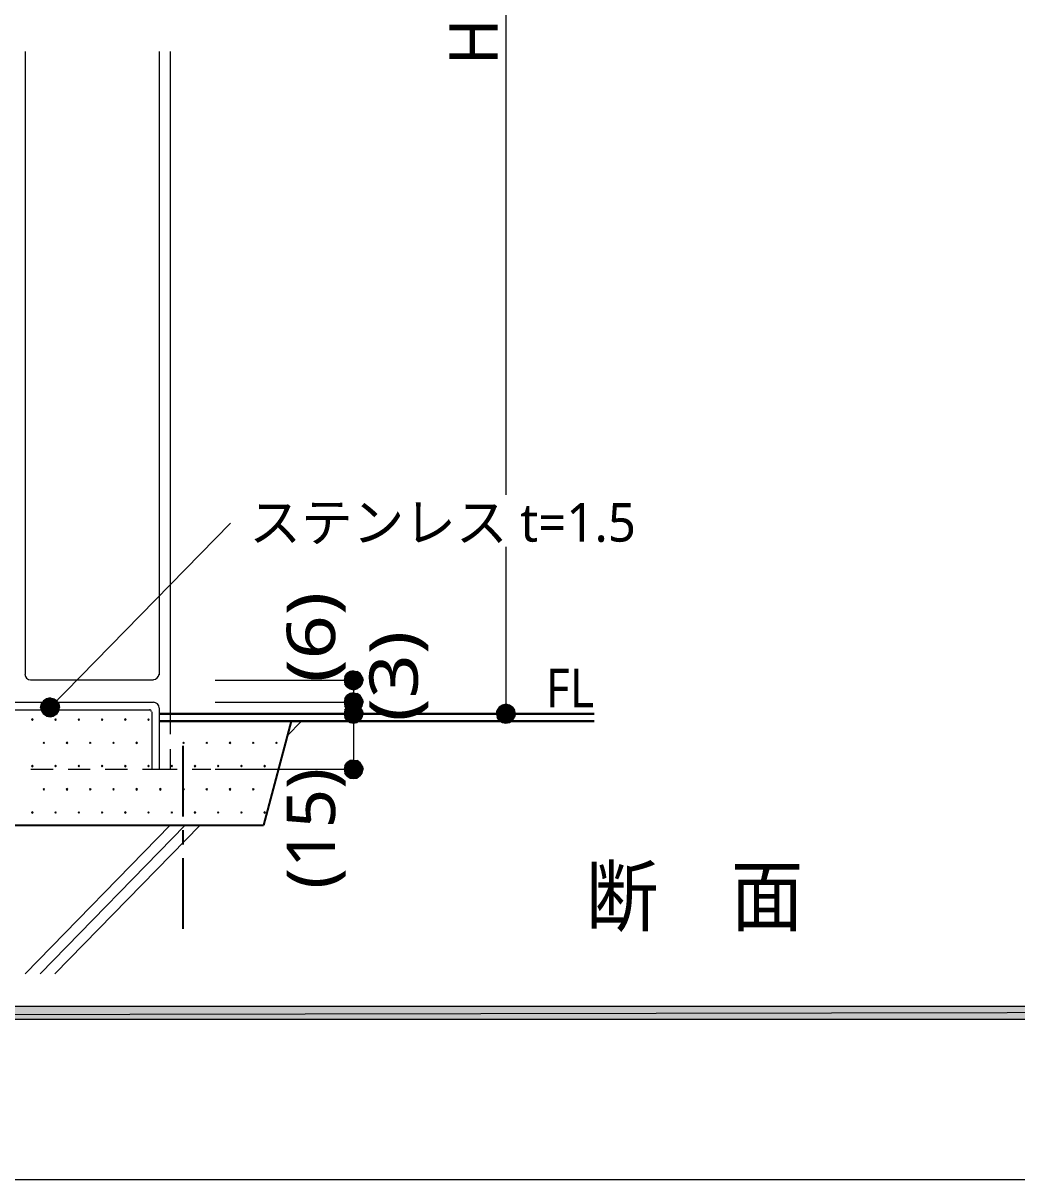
# Model space of a CAD drawing. Header units: millimetres. Extents: x 0 to 420, y 0 to 297.
# Drawn here: x 152.6 to 206, y 157 to 219.2 of the extents above; entities that cross this region are included whole.
import ezdxf
from ezdxf.enums import TextEntityAlignment as Align

# ---------------------------------------------------------------- set-up
doc = ezdxf.new("R2010")
doc.units = ezdxf.units.MM
doc.styles.add('kst32b', font='NotoSansJP-Variable.ttf')

msp = doc.modelspace()

# ---------------------------------------------------------------- hatches: boundary and pattern name
h = msp.add_hatch(color=7)
h.paths.add_polyline_path([(170.138, 184.319), (169.968, 184.213), (170.328, 183.854), (170.138, 184.319)])
h.paths.add_polyline_path([(169.968, 184.213), (170.328, 183.854), (169.862, 184.044), (169.968, 184.213)])
h.paths.add_polyline_path([(170.328, 183.854), (169.862, 184.044), (169.82, 183.854), (170.328, 183.854)])
h = msp.add_hatch(color=7)
h.paths.add_polyline_path([(170.688, 184.213), (170.519, 184.319), (170.328, 183.854), (170.688, 184.213)])
h.paths.add_polyline_path([(170.519, 184.319), (170.328, 183.854), (170.328, 184.362), (170.519, 184.319)])
h.paths.add_polyline_path([(170.328, 183.854), (170.328, 184.362), (170.138, 184.319), (170.328, 183.854)])
h = msp.add_hatch(color=7)
h.paths.add_polyline_path([(170.794, 183.663), (170.836, 183.854), (170.328, 183.854), (170.794, 183.663)])
h.paths.add_polyline_path([(170.836, 183.854), (170.328, 183.854), (170.794, 184.044), (170.836, 183.854)])
h.paths.add_polyline_path([(170.328, 183.854), (170.794, 184.044), (170.688, 184.213), (170.328, 183.854)])
h = msp.add_hatch(color=7)
h.paths.add_polyline_path([(169.82, 183.854), (169.862, 183.663), (170.328, 183.854), (169.82, 183.854)])
h.paths.add_polyline_path([(169.862, 183.663), (170.328, 183.854), (169.968, 183.494), (169.862, 183.663)])
h.paths.add_polyline_path([(170.328, 183.854), (169.968, 183.494), (170.138, 183.388), (170.328, 183.854)])
for points in [[(170.138, 183.388), (170.328, 183.346), (170.328, 183.854), (170.138, 183.388)], [(153.818, 182.859), (153.649, 182.753), (154.009, 182.393), (153.818, 182.859)], [(170.138, 182.181), (170.328, 182.16), (170.328, 182.668), (170.138, 182.181)], [(178.054, 182.245), (178.012, 182.054), (178.52, 182.054), (178.054, 182.245)], [(153.056, 181.779), (153.035, 181.758), (153.014, 181.737), (153.035, 181.716), (153.056, 181.695), (153.077, 181.716), (153.099, 181.737), (153.077, 181.758), (153.056, 181.779)], [(154.305, 181.779), (154.284, 181.758), (154.263, 181.737), (154.284, 181.716), (154.305, 181.695), (154.326, 181.716), (154.347, 181.737), (154.326, 181.758), (154.305, 181.779)], [(155.554, 181.779), (155.533, 181.758), (155.512, 181.737), (155.533, 181.716), (155.554, 181.695), (155.575, 181.716), (155.596, 181.737), (155.575, 181.758), (155.554, 181.779)], [(156.803, 181.779), (156.782, 181.758), (156.76, 181.737), (156.782, 181.716), (156.803, 181.695), (156.824, 181.716), (156.845, 181.737), (156.824, 181.758), (156.803, 181.779)], [(158.052, 181.779), (158.03, 181.758), (158.009, 181.737), (158.03, 181.716), (158.052, 181.695), (158.073, 181.716), (158.094, 181.737), (158.073, 181.758), (158.052, 181.779)], [(159.3, 181.779), (159.279, 181.758), (159.258, 181.737), (159.279, 181.716), (159.3, 181.695), (159.321, 181.716), (159.343, 181.737), (159.321, 181.758), (159.3, 181.779)], [(170.138, 181.589), (170.328, 181.546), (170.328, 182.054), (170.138, 181.589)], [(178.985, 181.864), (179.028, 182.054), (178.52, 182.054), (178.985, 181.864)], [(153.67, 180.53), (153.649, 180.509), (153.628, 180.488), (153.649, 180.467), (153.67, 180.446), (153.691, 180.467), (153.712, 180.488), (153.691, 180.509), (153.67, 180.53)], [(154.919, 180.53), (154.898, 180.509), (154.877, 180.488), (154.898, 180.467), (154.919, 180.446), (154.94, 180.467), (154.961, 180.488), (154.94, 180.509), (154.919, 180.53)], [(156.168, 180.53), (156.146, 180.509), (156.125, 180.488), (156.146, 180.467), (156.168, 180.446), (156.189, 180.467), (156.21, 180.488), (156.189, 180.509), (156.168, 180.53)], [(157.417, 180.53), (157.395, 180.509), (157.374, 180.488), (157.395, 180.467), (157.417, 180.446), (157.438, 180.467), (157.459, 180.488), (157.438, 180.509), (157.417, 180.53)], [(158.665, 180.53), (158.644, 180.509), (158.623, 180.488), (158.644, 180.467), (158.665, 180.446), (158.687, 180.467), (158.708, 180.488), (158.687, 180.509), (158.665, 180.53)], [(161.184, 180.53), (161.163, 180.509), (161.142, 180.488), (161.163, 180.467), (161.184, 180.446), (161.205, 180.467), (161.227, 180.488), (161.205, 180.509), (161.184, 180.53)], [(162.433, 180.53), (162.412, 180.509), (162.391, 180.488), (162.412, 180.467), (162.433, 180.446), (162.454, 180.467), (162.475, 180.488), (162.454, 180.509), (162.433, 180.53)], [(163.682, 180.53), (163.661, 180.509), (163.64, 180.488), (163.661, 180.467), (163.682, 180.446), (163.703, 180.467), (163.724, 180.488), (163.703, 180.509), (163.682, 180.53)], [(164.931, 180.53), (164.91, 180.509), (164.888, 180.488), (164.91, 180.467), (164.931, 180.446), (164.952, 180.467), (164.973, 180.488), (164.952, 180.509), (164.931, 180.53)], [(166.179, 180.53), (166.158, 180.509), (166.137, 180.488), (166.158, 180.467), (166.179, 180.446), (166.201, 180.467), (166.222, 180.488), (166.201, 180.509), (166.179, 180.53)], [(153.056, 179.282), (153.035, 179.26), (153.014, 179.239), (153.035, 179.218), (153.056, 179.197), (153.077, 179.218), (153.099, 179.239), (153.077, 179.26), (153.056, 179.282)], [(154.305, 179.282), (154.284, 179.26), (154.263, 179.239), (154.284, 179.218), (154.305, 179.197), (154.326, 179.218), (154.347, 179.239), (154.326, 179.26), (154.305, 179.282)], [(155.554, 179.282), (155.533, 179.26), (155.512, 179.239), (155.533, 179.218), (155.554, 179.197), (155.575, 179.218), (155.596, 179.239), (155.575, 179.26), (155.554, 179.282)], [(156.803, 179.282), (156.782, 179.26), (156.76, 179.239), (156.782, 179.218), (156.803, 179.197), (156.824, 179.218), (156.845, 179.239), (156.824, 179.26), (156.803, 179.282)], [(158.052, 179.282), (158.03, 179.26), (158.009, 179.239), (158.03, 179.218), (158.052, 179.197), (158.073, 179.218), (158.094, 179.239), (158.073, 179.26), (158.052, 179.282)], [(159.3, 179.282), (159.279, 179.26), (159.258, 179.239), (159.279, 179.218), (159.3, 179.197), (159.321, 179.218), (159.343, 179.239), (159.321, 179.26), (159.3, 179.282)], [(160.549, 179.282), (160.528, 179.26), (160.507, 179.239), (160.528, 179.218), (160.549, 179.197), (160.57, 179.218), (160.592, 179.239), (160.57, 179.26), (160.549, 179.282)], [(161.798, 179.282), (161.777, 179.26), (161.756, 179.239), (161.777, 179.218), (161.798, 179.197), (161.819, 179.218), (161.84, 179.239), (161.819, 179.26), (161.798, 179.282)], [(163.047, 179.282), (163.026, 179.26), (163.004, 179.239), (163.026, 179.218), (163.047, 179.197), (163.068, 179.218), (163.089, 179.239), (163.068, 179.26), (163.047, 179.282)], [(164.296, 179.282), (164.275, 179.26), (164.253, 179.239), (164.275, 179.218), (164.296, 179.197), (164.317, 179.218), (164.338, 179.239), (164.317, 179.26), (164.296, 179.282)], [(165.545, 179.282), (165.523, 179.26), (165.502, 179.239), (165.523, 179.218), (165.545, 179.197), (165.566, 179.218), (165.587, 179.239), (165.566, 179.26), (165.545, 179.282)], [(170.138, 178.583), (170.328, 178.562), (170.328, 179.07), (170.138, 178.583)], [(153.67, 178.033), (153.649, 178.012), (153.628, 177.99), (153.649, 177.969), (153.67, 177.948), (153.691, 177.969), (153.712, 177.99), (153.691, 178.012), (153.67, 178.033)], [(154.919, 178.033), (154.898, 178.012), (154.877, 177.99), (154.898, 177.969), (154.919, 177.948), (154.94, 177.969), (154.961, 177.99), (154.94, 178.012), (154.919, 178.033)], [(156.168, 178.033), (156.146, 178.012), (156.125, 177.99), (156.146, 177.969), (156.168, 177.948), (156.189, 177.969), (156.21, 177.99), (156.189, 178.012), (156.168, 178.033)], [(157.417, 178.033), (157.395, 178.012), (157.374, 177.99), (157.395, 177.969), (157.417, 177.948), (157.438, 177.969), (157.459, 177.99), (157.438, 178.012), (157.417, 178.033)], [(158.665, 178.033), (158.644, 178.012), (158.623, 177.99), (158.644, 177.969), (158.665, 177.948), (158.687, 177.969), (158.708, 177.99), (158.687, 178.012), (158.665, 178.033)], [(159.935, 178.033), (159.914, 178.012), (159.893, 177.99), (159.914, 177.969), (159.935, 177.948), (159.957, 177.969), (159.978, 177.99), (159.957, 178.012), (159.935, 178.033)], [(161.184, 178.033), (161.163, 178.012), (161.142, 177.99), (161.163, 177.969), (161.184, 177.948), (161.205, 177.969), (161.227, 177.99), (161.205, 178.012), (161.184, 178.033)], [(162.433, 178.033), (162.412, 178.012), (162.391, 177.99), (162.412, 177.969), (162.433, 177.948), (162.454, 177.969), (162.475, 177.99), (162.454, 178.012), (162.433, 178.033)], [(163.682, 178.033), (163.661, 178.012), (163.64, 177.99), (163.661, 177.969), (163.682, 177.948), (163.703, 177.969), (163.724, 177.99), (163.703, 178.012), (163.682, 178.033)], [(164.931, 178.033), (164.91, 178.012), (164.888, 177.99), (164.91, 177.969), (164.931, 177.948), (164.952, 177.969), (164.973, 177.99), (164.952, 178.012), (164.931, 178.033)], [(153.056, 176.784), (153.035, 176.763), (153.014, 176.742), (153.035, 176.721), (153.056, 176.699), (153.077, 176.721), (153.099, 176.742), (153.077, 176.763), (153.056, 176.784)], [(154.305, 176.784), (154.284, 176.763), (154.263, 176.742), (154.284, 176.721), (154.305, 176.699), (154.326, 176.721), (154.347, 176.742), (154.326, 176.763), (154.305, 176.784)], [(155.554, 176.784), (155.533, 176.763), (155.512, 176.742), (155.533, 176.721), (155.554, 176.699), (155.575, 176.721), (155.596, 176.742), (155.575, 176.763), (155.554, 176.784)], [(156.803, 176.784), (156.782, 176.763), (156.76, 176.742), (156.782, 176.721), (156.803, 176.699), (156.824, 176.721), (156.845, 176.742), (156.824, 176.763), (156.803, 176.784)], [(158.052, 176.784), (158.03, 176.763), (158.009, 176.742), (158.03, 176.721), (158.052, 176.699), (158.073, 176.721), (158.094, 176.742), (158.073, 176.763), (158.052, 176.784)], [(159.3, 176.784), (159.279, 176.763), (159.258, 176.742), (159.279, 176.721), (159.3, 176.699), (159.321, 176.721), (159.343, 176.742), (159.321, 176.763), (159.3, 176.784)], [(160.549, 176.784), (160.528, 176.763), (160.507, 176.742), (160.528, 176.721), (160.549, 176.699), (160.57, 176.721), (160.592, 176.742), (160.57, 176.763), (160.549, 176.784)], [(161.798, 176.784), (161.777, 176.763), (161.756, 176.742), (161.777, 176.721), (161.798, 176.699), (161.819, 176.721), (161.84, 176.742), (161.819, 176.763), (161.798, 176.784)], [(163.047, 176.784), (163.026, 176.763), (163.004, 176.742), (163.026, 176.721), (163.047, 176.699), (163.068, 176.721), (163.089, 176.742), (163.068, 176.763), (163.047, 176.784)], [(164.296, 176.784), (164.275, 176.763), (164.253, 176.742), (164.275, 176.721), (164.296, 176.699), (164.317, 176.721), (164.338, 176.742), (164.317, 176.763), (164.296, 176.784)], [(165.545, 176.784), (165.523, 176.763), (165.502, 176.742), (165.523, 176.721), (165.545, 176.699), (165.566, 176.721), (165.587, 176.742), (165.566, 176.763), (165.545, 176.784)]]:
    msp.add_hatch(color=7).paths.add_polyline_path(points)
h = msp.add_hatch(color=7)
h.paths.add_polyline_path([(170.328, 183.346), (170.519, 183.388), (170.328, 183.854), (170.328, 183.346)])
h.paths.add_polyline_path([(170.519, 183.388), (170.328, 183.854), (170.688, 183.494), (170.519, 183.388)])
h.paths.add_polyline_path([(170.328, 183.854), (170.688, 183.494), (170.794, 183.663), (170.328, 183.854)])
h = msp.add_hatch(color=7)
h.paths.add_polyline_path([(154.369, 182.753), (154.199, 182.859), (154.009, 182.393), (154.369, 182.753)])
h.paths.add_polyline_path([(154.199, 182.859), (154.009, 182.393), (154.009, 182.901), (154.199, 182.859)])
h.paths.add_polyline_path([(154.009, 182.393), (154.009, 182.901), (153.818, 182.859), (154.009, 182.393)])
h = msp.add_hatch(color=7)
h.paths.add_polyline_path([(170.138, 183.134), (169.968, 183.028), (170.328, 182.668), (170.138, 183.134)])
h.paths.add_polyline_path([(169.968, 183.028), (170.328, 182.668), (169.862, 182.859), (169.968, 183.028)])
h.paths.add_polyline_path([(170.328, 182.668), (169.862, 182.859), (169.82, 182.668), (170.328, 182.668)])
h = msp.add_hatch(color=7)
h.paths.add_polyline_path([(170.688, 183.028), (170.519, 183.134), (170.328, 182.668), (170.688, 183.028)])
h.paths.add_polyline_path([(170.519, 183.134), (170.328, 182.668), (170.328, 183.176), (170.519, 183.134)])
h.paths.add_polyline_path([(170.328, 182.668), (170.328, 183.176), (170.138, 183.134), (170.328, 182.668)])
h = msp.add_hatch(color=7)
h.paths.add_polyline_path([(170.794, 182.457), (170.836, 182.668), (170.328, 182.668), (170.794, 182.457)])
h.paths.add_polyline_path([(170.836, 182.668), (170.328, 182.668), (170.794, 182.859), (170.836, 182.668)])
h.paths.add_polyline_path([(170.328, 182.668), (170.794, 182.859), (170.688, 183.028), (170.328, 182.668)])
h = msp.add_hatch(color=7)
h.paths.add_polyline_path([(153.649, 182.753), (153.543, 182.605), (154.009, 182.393), (153.649, 182.753)])
h.paths.add_polyline_path([(153.543, 182.605), (154.009, 182.393), (153.501, 182.393), (153.543, 182.605)])
h.paths.add_polyline_path([(154.009, 182.393), (153.501, 182.393), (153.543, 182.203), (154.009, 182.393)])
h = msp.add_hatch(color=7)
h.paths.add_polyline_path([(153.543, 182.203), (153.649, 182.033), (154.009, 182.393), (153.543, 182.203)])
h.paths.add_polyline_path([(153.649, 182.033), (154.009, 182.393), (153.818, 181.928), (153.649, 182.033)])
h.paths.add_polyline_path([(154.009, 182.393), (153.818, 181.928), (154.009, 181.885), (154.009, 182.393)])
h = msp.add_hatch(color=7)
h.paths.add_polyline_path([(154.474, 182.203), (154.517, 182.393), (154.009, 182.393), (154.474, 182.203)])
h.paths.add_polyline_path([(154.517, 182.393), (154.009, 182.393), (154.474, 182.605), (154.517, 182.393)])
h.paths.add_polyline_path([(154.009, 182.393), (154.474, 182.605), (154.369, 182.753), (154.009, 182.393)])
h = msp.add_hatch(color=7)
h.paths.add_polyline_path([(154.009, 181.885), (154.199, 181.928), (154.009, 182.393), (154.009, 181.885)])
h.paths.add_polyline_path([(154.199, 181.928), (154.009, 182.393), (154.369, 182.033), (154.199, 181.928)])
h.paths.add_polyline_path([(154.009, 182.393), (154.369, 182.033), (154.474, 182.203), (154.009, 182.393)])
h = msp.add_hatch(color=7)
h.paths.add_polyline_path([(169.82, 182.668), (169.862, 182.457), (170.328, 182.668), (169.82, 182.668)])
h.paths.add_polyline_path([(169.862, 182.457), (170.328, 182.668), (169.968, 182.308), (169.862, 182.457)])
h.paths.add_polyline_path([(170.328, 182.668), (169.968, 182.308), (170.138, 182.181), (170.328, 182.668)])
h = msp.add_hatch(color=7)
h.paths.add_polyline_path([(170.138, 182.52), (169.968, 182.414), (170.328, 182.054), (170.138, 182.52)])
h.paths.add_polyline_path([(169.968, 182.414), (170.328, 182.054), (169.862, 182.245), (169.968, 182.414)])
h.paths.add_polyline_path([(170.328, 182.054), (169.862, 182.245), (169.82, 182.054), (170.328, 182.054)])
h = msp.add_hatch(color=7)
h.paths.add_polyline_path([(170.688, 182.414), (170.519, 182.52), (170.328, 182.054), (170.688, 182.414)])
h.paths.add_polyline_path([(170.519, 182.52), (170.328, 182.054), (170.328, 182.562), (170.519, 182.52)])
h.paths.add_polyline_path([(170.328, 182.054), (170.328, 182.562), (170.138, 182.52), (170.328, 182.054)])
h = msp.add_hatch(color=7)
h.paths.add_polyline_path([(170.328, 182.16), (170.519, 182.181), (170.328, 182.668), (170.328, 182.16)])
h.paths.add_polyline_path([(170.519, 182.181), (170.328, 182.668), (170.688, 182.308), (170.519, 182.181)])
h.paths.add_polyline_path([(170.328, 182.668), (170.688, 182.308), (170.794, 182.457), (170.328, 182.668)])
h = msp.add_hatch(color=7)
h.paths.add_polyline_path([(170.794, 181.864), (170.836, 182.054), (170.328, 182.054), (170.794, 181.864)])
h.paths.add_polyline_path([(170.836, 182.054), (170.328, 182.054), (170.794, 182.245), (170.836, 182.054)])
h.paths.add_polyline_path([(170.328, 182.054), (170.794, 182.245), (170.688, 182.414), (170.328, 182.054)])
h = msp.add_hatch(color=7)
h.paths.add_polyline_path([(178.16, 182.414), (178.054, 182.245), (178.52, 182.054), (178.16, 182.414)])
h.paths.add_polyline_path([(178.054, 182.245), (178.52, 182.054), (178.012, 182.054), (178.054, 182.245)])
h.paths.add_polyline_path([(178.52, 182.054), (178.012, 182.054), (178.054, 181.864), (178.52, 182.054)])
h = msp.add_hatch(color=7)
h.paths.add_polyline_path([(178.52, 182.562), (178.329, 182.52), (178.52, 182.054), (178.52, 182.562)])
h.paths.add_polyline_path([(178.329, 182.52), (178.52, 182.054), (178.16, 182.414), (178.329, 182.52)])
h.paths.add_polyline_path([(178.52, 182.054), (178.16, 182.414), (178.054, 182.245), (178.52, 182.054)])
h = msp.add_hatch(color=7)
h.paths.add_polyline_path([(178.71, 182.52), (178.52, 182.562), (178.52, 182.054), (178.71, 182.52)])
h.paths.add_polyline_path([(178.52, 182.562), (178.52, 182.054), (178.329, 182.52), (178.52, 182.562)])
h.paths.add_polyline_path([(178.52, 182.054), (178.329, 182.52), (178.16, 182.414), (178.52, 182.054)])
h = msp.add_hatch(color=7)
h.paths.add_polyline_path([(178.985, 182.245), (178.879, 182.414), (178.52, 182.054), (178.985, 182.245)])
h.paths.add_polyline_path([(178.879, 182.414), (178.52, 182.054), (178.71, 182.52), (178.879, 182.414)])
h.paths.add_polyline_path([(178.52, 182.054), (178.71, 182.52), (178.52, 182.562), (178.52, 182.054)])
h = msp.add_hatch(color=7)
h.paths.add_polyline_path([(179.028, 182.054), (178.985, 182.245), (178.52, 182.054), (179.028, 182.054)])
h.paths.add_polyline_path([(178.985, 182.245), (178.52, 182.054), (178.879, 182.414), (178.985, 182.245)])
h.paths.add_polyline_path([(178.52, 182.054), (178.879, 182.414), (178.71, 182.52), (178.52, 182.054)])
h = msp.add_hatch(color=7)
h.paths.add_polyline_path([(178.879, 181.695), (178.985, 181.864), (178.52, 182.054), (178.879, 181.695)])
h.paths.add_polyline_path([(178.985, 181.864), (178.52, 182.054), (179.028, 182.054), (178.985, 181.864)])
h.paths.add_polyline_path([(178.52, 182.054), (179.028, 182.054), (178.985, 182.245), (178.52, 182.054)])
h = msp.add_hatch(color=7)
h.paths.add_polyline_path([(169.82, 182.054), (169.862, 181.864), (170.328, 182.054), (169.82, 182.054)])
h.paths.add_polyline_path([(169.862, 181.864), (170.328, 182.054), (169.968, 181.695), (169.862, 181.864)])
h.paths.add_polyline_path([(170.328, 182.054), (169.968, 181.695), (170.138, 181.589), (170.328, 182.054)])
h = msp.add_hatch(color=7)
h.paths.add_polyline_path([(170.328, 181.546), (170.519, 181.589), (170.328, 182.054), (170.328, 181.546)])
h.paths.add_polyline_path([(170.519, 181.589), (170.328, 182.054), (170.688, 181.695), (170.519, 181.589)])
h.paths.add_polyline_path([(170.328, 182.054), (170.688, 181.695), (170.794, 181.864), (170.328, 182.054)])
h = msp.add_hatch(color=7)
h.paths.add_polyline_path([(178.012, 182.054), (178.054, 181.864), (178.52, 182.054), (178.012, 182.054)])
h.paths.add_polyline_path([(178.054, 181.864), (178.52, 182.054), (178.16, 181.695), (178.054, 181.864)])
h.paths.add_polyline_path([(178.52, 182.054), (178.16, 181.695), (178.329, 181.589), (178.52, 182.054)])
h = msp.add_hatch(color=7)
h.paths.add_polyline_path([(178.054, 181.864), (178.16, 181.695), (178.52, 182.054), (178.054, 181.864)])
h.paths.add_polyline_path([(178.16, 181.695), (178.52, 182.054), (178.329, 181.589), (178.16, 181.695)])
h.paths.add_polyline_path([(178.52, 182.054), (178.329, 181.589), (178.52, 181.546), (178.52, 182.054)])
h = msp.add_hatch(color=7)
h.paths.add_polyline_path([(178.329, 181.589), (178.52, 181.546), (178.52, 182.054), (178.329, 181.589)])
h.paths.add_polyline_path([(178.52, 181.546), (178.52, 182.054), (178.71, 181.589), (178.52, 181.546)])
h.paths.add_polyline_path([(178.52, 182.054), (178.71, 181.589), (178.879, 181.695), (178.52, 182.054)])
h = msp.add_hatch(color=7)
h.paths.add_polyline_path([(178.52, 181.546), (178.71, 181.589), (178.52, 182.054), (178.52, 181.546)])
h.paths.add_polyline_path([(178.71, 181.589), (178.52, 182.054), (178.879, 181.695), (178.71, 181.589)])
h.paths.add_polyline_path([(178.52, 182.054), (178.879, 181.695), (178.985, 181.864), (178.52, 182.054)])
h = msp.add_hatch(color=7)
h.paths.add_polyline_path([(170.138, 179.536), (169.968, 179.409), (170.328, 179.07), (170.138, 179.536)])
h.paths.add_polyline_path([(169.968, 179.409), (170.328, 179.07), (169.862, 179.26), (169.968, 179.409)])
h.paths.add_polyline_path([(170.328, 179.07), (169.862, 179.26), (169.82, 179.07), (170.328, 179.07)])
h = msp.add_hatch(color=7)
h.paths.add_polyline_path([(170.688, 179.409), (170.519, 179.536), (170.328, 179.07), (170.688, 179.409)])
h.paths.add_polyline_path([(170.519, 179.536), (170.328, 179.07), (170.328, 179.557), (170.519, 179.536)])
h.paths.add_polyline_path([(170.328, 179.07), (170.328, 179.557), (170.138, 179.536), (170.328, 179.07)])
h = msp.add_hatch(color=7)
h.paths.add_polyline_path([(170.794, 178.858), (170.836, 179.07), (170.328, 179.07), (170.794, 178.858)])
h.paths.add_polyline_path([(170.836, 179.07), (170.328, 179.07), (170.794, 179.26), (170.836, 179.07)])
h.paths.add_polyline_path([(170.328, 179.07), (170.794, 179.26), (170.688, 179.409), (170.328, 179.07)])
h = msp.add_hatch(color=7)
h.paths.add_polyline_path([(169.82, 179.07), (169.862, 178.858), (170.328, 179.07), (169.82, 179.07)])
h.paths.add_polyline_path([(169.862, 178.858), (170.328, 179.07), (169.968, 178.71), (169.862, 178.858)])
h.paths.add_polyline_path([(170.328, 179.07), (169.968, 178.71), (170.138, 178.583), (170.328, 179.07)])
h = msp.add_hatch(color=7)
h.paths.add_polyline_path([(170.328, 178.562), (170.519, 178.583), (170.328, 179.07), (170.328, 178.562)])
h.paths.add_polyline_path([(170.519, 178.583), (170.328, 179.07), (170.688, 178.71), (170.519, 178.583)])
h.paths.add_polyline_path([(170.328, 179.07), (170.688, 178.71), (170.794, 178.858), (170.328, 179.07)])
h = msp.add_hatch(color=7)
h.paths.add_polyline_path([(394.166, 165.629), (394.166, 166.328), (26.183, 165.629), (394.166, 165.629)])
h.paths.add_polyline_path([(394.166, 166.328), (26.183, 165.629), (26.183, 166.328), (394.166, 166.328)])

# ---------------------------------------------------------------- linework, layer by layer
at = {"lineweight": 13}
for points in [[(178.52, 247.269), (178.52, 193.823)], [(152.675, 217.657), (152.675, 184.171)], [(159.872, 217.657), (159.872, 184.15)], [(160.465, 217.657), (160.465, 182.054)], [(154.009, 182.393), (163.703, 192.299)], [(178.52, 191.029), (178.52, 182.054)], [(152.654, 184.182), (152.678, 184.062), (152.744, 183.965), (152.841, 183.899), (152.961, 183.875)], [(159.565, 183.896), (159.678, 183.918), (159.773, 183.977), (159.84, 184.067), (159.871, 184.178)], [(152.971, 183.875), (159.576, 183.875)], [(162.878, 183.854), (170.328, 183.854)], [(170.328, 183.854), (170.328, 182.668), (170.328, 182.054), (170.328, 179.07)], [(149.775, 182.266), (159.364, 182.266)], [(149.966, 182.668), (159.576, 182.668)], [(159.449, 182.171), (159.441, 182.208), (159.421, 182.238), (159.39, 182.259), (159.353, 182.266)], [(159.872, 182.361), (159.848, 182.481), (159.782, 182.578), (159.684, 182.644), (159.565, 182.668)], [(159.872, 182.351), (159.872, 179.07)], [(162.878, 182.668), (170.328, 182.668)], [(159.47, 182.16), (159.47, 179.07)], [(160.465, 182.054), (160.465, 180.954)], [(167.534, 181.652), (166.751, 180.869)], [(160.465, 180.15), (160.465, 179.07)], [(152.971, 179.07), (154.178, 179.07)], [(154.982, 179.07), (156.168, 179.07)], [(156.972, 179.07), (158.179, 179.07)], [(158.983, 179.07), (159.872, 179.07)], [(159.47, 179.07), (159.872, 179.07)], [(159.872, 179.07), (160.846, 179.07)], [(161.65, 179.07), (162.645, 179.07)], [(162.878, 179.07), (170.328, 179.07)], [(160.465, 176.064), (152.675, 168.063)], [(161.269, 176.064), (153.479, 168.063)], [(162.073, 176.064), (154.263, 168.063)], [(394.166, 156.993), (26.183, 156.993)]]:
    msp.add_lwpolyline(points, dxfattribs=at)
at = {"lineweight": 0}
for points in [[(169.968, 184.213), (170.328, 183.854), (169.862, 184.044)], [(170.138, 184.319), (169.968, 184.213), (170.328, 183.854)], [(170.328, 183.854), (170.328, 184.362), (170.138, 184.319)], [(170.519, 184.319), (170.328, 183.854), (170.328, 184.362)], [(170.688, 184.213), (170.519, 184.319), (170.328, 183.854)], [(170.328, 183.854), (170.794, 184.044), (170.688, 184.213)], [(170.328, 183.854), (169.862, 184.044), (169.82, 183.854)], [(169.82, 183.854), (169.862, 183.663), (170.328, 183.854)], [(169.862, 183.663), (170.328, 183.854), (169.968, 183.494)], [(170.328, 183.854), (169.968, 183.494), (170.138, 183.388)], [(170.138, 183.388), (170.328, 183.346), (170.328, 183.854)], [(170.836, 183.854), (170.328, 183.854), (170.794, 184.044)], [(170.328, 183.346), (170.519, 183.388), (170.328, 183.854)], [(170.519, 183.388), (170.328, 183.854), (170.688, 183.494)], [(170.328, 183.854), (170.688, 183.494), (170.794, 183.663)], [(170.794, 183.663), (170.836, 183.854), (170.328, 183.854)], [(153.818, 182.859), (153.649, 182.753), (154.009, 182.393)], [(154.009, 182.393), (154.009, 182.901), (153.818, 182.859)], [(154.199, 182.859), (154.009, 182.393), (154.009, 182.901)], [(154.369, 182.753), (154.199, 182.859), (154.009, 182.393)], [(170.328, 182.668), (169.862, 182.859), (169.82, 182.668)], [(169.968, 183.028), (170.328, 182.668), (169.862, 182.859)], [(170.138, 183.134), (169.968, 183.028), (170.328, 182.668)], [(170.328, 182.668), (170.328, 183.176), (170.138, 183.134)], [(170.519, 183.134), (170.328, 182.668), (170.328, 183.176)], [(170.688, 183.028), (170.519, 183.134), (170.328, 182.668)], [(170.328, 182.668), (170.794, 182.859), (170.688, 183.028)], [(170.836, 182.668), (170.328, 182.668), (170.794, 182.859)], [(153.543, 182.605), (154.009, 182.393), (153.501, 182.393)], [(154.009, 182.393), (153.501, 182.393), (153.543, 182.203)], [(153.649, 182.753), (153.543, 182.605), (154.009, 182.393)], [(153.543, 182.203), (153.649, 182.033), (154.009, 182.393)], [(153.649, 182.033), (154.009, 182.393), (153.818, 181.928)], [(154.009, 182.393), (153.818, 181.928), (154.009, 181.885)], [(154.009, 182.393), (154.474, 182.605), (154.369, 182.753)], [(154.517, 182.393), (154.009, 182.393), (154.474, 182.605)], [(154.009, 181.885), (154.199, 181.928), (154.009, 182.393)], [(154.199, 181.928), (154.009, 182.393), (154.369, 182.033)], [(154.009, 182.393), (154.369, 182.033), (154.474, 182.203)], [(154.474, 182.203), (154.517, 182.393), (154.009, 182.393)], [(169.82, 182.668), (169.862, 182.457), (170.328, 182.668)], [(170.328, 182.054), (169.862, 182.245), (169.82, 182.054)], [(169.862, 182.457), (170.328, 182.668), (169.968, 182.308)], [(169.968, 182.414), (170.328, 182.054), (169.862, 182.245)], [(170.328, 182.668), (169.968, 182.308), (170.138, 182.181)], [(170.138, 182.52), (169.968, 182.414), (170.328, 182.054)], [(170.138, 182.181), (170.328, 182.16), (170.328, 182.668)], [(170.328, 182.054), (170.328, 182.562), (170.138, 182.52)], [(170.328, 182.16), (170.519, 182.181), (170.328, 182.668)], [(170.519, 182.181), (170.328, 182.668), (170.688, 182.308)], [(170.328, 182.668), (170.688, 182.308), (170.794, 182.457)], [(170.794, 182.457), (170.836, 182.668), (170.328, 182.668)], [(170.519, 182.52), (170.328, 182.054), (170.328, 182.562)], [(170.688, 182.414), (170.519, 182.52), (170.328, 182.054)], [(170.328, 182.054), (170.794, 182.245), (170.688, 182.414)], [(170.836, 182.054), (170.328, 182.054), (170.794, 182.245)], [(178.054, 182.245), (178.012, 182.054), (178.52, 182.054)], [(178.054, 182.245), (178.52, 182.054), (178.012, 182.054)], [(178.52, 182.054), (178.16, 182.414), (178.054, 182.245)], [(178.16, 182.414), (178.054, 182.245), (178.52, 182.054)], [(178.329, 182.52), (178.52, 182.054), (178.16, 182.414)], [(178.52, 182.054), (178.329, 182.52), (178.16, 182.414)], [(178.52, 182.562), (178.329, 182.52), (178.52, 182.054)], [(178.52, 182.562), (178.52, 182.054), (178.329, 182.52)], [(178.52, 182.054), (178.71, 182.52), (178.52, 182.562)], [(178.71, 182.52), (178.52, 182.562), (178.52, 182.054)], [(178.879, 182.414), (178.52, 182.054), (178.71, 182.52)], [(178.52, 182.054), (178.879, 182.414), (178.71, 182.52)], [(178.985, 182.245), (178.879, 182.414), (178.52, 182.054)], [(178.985, 182.245), (178.52, 182.054), (178.879, 182.414)], [(178.52, 182.054), (179.028, 182.054), (178.985, 182.245)], [(179.028, 182.054), (178.985, 182.245), (178.52, 182.054)], [(153.056, 181.779), (153.035, 181.758), (153.014, 181.737), (153.035, 181.716), (153.056, 181.695), (153.077, 181.716), (153.099, 181.737), (153.077, 181.758)], [(154.305, 181.779), (154.284, 181.758), (154.263, 181.737), (154.284, 181.716), (154.305, 181.695), (154.326, 181.716), (154.347, 181.737), (154.326, 181.758)], [(155.554, 181.779), (155.533, 181.758), (155.512, 181.737), (155.533, 181.716), (155.554, 181.695), (155.575, 181.716), (155.596, 181.737), (155.575, 181.758)], [(156.803, 181.779), (156.782, 181.758), (156.76, 181.737), (156.782, 181.716), (156.803, 181.695), (156.824, 181.716), (156.845, 181.737), (156.824, 181.758)], [(158.052, 181.779), (158.03, 181.758), (158.009, 181.737), (158.03, 181.716), (158.052, 181.695), (158.073, 181.716), (158.094, 181.737), (158.073, 181.758)], [(159.3, 181.779), (159.279, 181.758), (159.258, 181.737), (159.279, 181.716), (159.3, 181.695), (159.321, 181.716), (159.343, 181.737), (159.321, 181.758)], [(169.82, 182.054), (169.862, 181.864), (170.328, 182.054)], [(169.862, 181.864), (170.328, 182.054), (169.968, 181.695)], [(170.328, 182.054), (169.968, 181.695), (170.138, 181.589)], [(170.138, 181.589), (170.328, 181.546), (170.328, 182.054)], [(170.328, 181.546), (170.519, 181.589), (170.328, 182.054)], [(170.519, 181.589), (170.328, 182.054), (170.688, 181.695)], [(170.328, 182.054), (170.688, 181.695), (170.794, 181.864)], [(170.794, 181.864), (170.836, 182.054), (170.328, 182.054)], [(178.012, 182.054), (178.054, 181.864), (178.52, 182.054)], [(178.52, 182.054), (178.012, 182.054), (178.054, 181.864)], [(178.054, 181.864), (178.52, 182.054), (178.16, 181.695)], [(178.054, 181.864), (178.16, 181.695), (178.52, 182.054)], [(178.52, 182.054), (178.16, 181.695), (178.329, 181.589)], [(178.16, 181.695), (178.52, 182.054), (178.329, 181.589)], [(178.329, 181.589), (178.52, 181.546), (178.52, 182.054)], [(178.52, 182.054), (178.329, 181.589), (178.52, 181.546)], [(178.52, 181.546), (178.52, 182.054), (178.71, 181.589)], [(178.52, 182.054), (178.71, 181.589), (178.879, 181.695)], [(178.879, 181.695), (178.985, 181.864), (178.52, 182.054)], [(178.985, 181.864), (178.52, 182.054), (179.028, 182.054)], [(178.52, 181.546), (178.71, 181.589), (178.52, 182.054)], [(178.71, 181.589), (178.52, 182.054), (178.879, 181.695)], [(178.52, 182.054), (178.879, 181.695), (178.985, 181.864)], [(178.985, 181.864), (179.028, 182.054), (178.52, 182.054)], [(153.67, 180.53), (153.649, 180.509), (153.628, 180.488), (153.649, 180.467), (153.67, 180.446), (153.691, 180.467), (153.712, 180.488), (153.691, 180.509)], [(154.919, 180.53), (154.898, 180.509), (154.877, 180.488), (154.898, 180.467), (154.919, 180.446), (154.94, 180.467), (154.961, 180.488), (154.94, 180.509)], [(156.168, 180.53), (156.146, 180.509), (156.125, 180.488), (156.146, 180.467), (156.168, 180.446), (156.189, 180.467), (156.21, 180.488), (156.189, 180.509)], [(157.417, 180.53), (157.395, 180.509), (157.374, 180.488), (157.395, 180.467), (157.417, 180.446), (157.438, 180.467), (157.459, 180.488), (157.438, 180.509)], [(158.665, 180.53), (158.644, 180.509), (158.623, 180.488), (158.644, 180.467), (158.665, 180.446), (158.687, 180.467), (158.708, 180.488), (158.687, 180.509)], [(161.184, 180.53), (161.163, 180.509), (161.142, 180.488), (161.163, 180.467), (161.184, 180.446), (161.205, 180.467), (161.227, 180.488), (161.205, 180.509)], [(162.433, 180.53), (162.412, 180.509), (162.391, 180.488), (162.412, 180.467), (162.433, 180.446), (162.454, 180.467), (162.475, 180.488), (162.454, 180.509)], [(163.682, 180.53), (163.661, 180.509), (163.64, 180.488), (163.661, 180.467), (163.682, 180.446), (163.703, 180.467), (163.724, 180.488), (163.703, 180.509)], [(164.931, 180.53), (164.91, 180.509), (164.888, 180.488), (164.91, 180.467), (164.931, 180.446), (164.952, 180.467), (164.973, 180.488), (164.952, 180.509)], [(166.179, 180.53), (166.158, 180.509), (166.137, 180.488), (166.158, 180.467), (166.179, 180.446), (166.201, 180.467), (166.222, 180.488), (166.201, 180.509)], [(153.056, 179.282), (153.035, 179.26), (153.014, 179.239), (153.035, 179.218), (153.056, 179.197), (153.077, 179.218), (153.099, 179.239), (153.077, 179.26)], [(154.305, 179.282), (154.284, 179.26), (154.263, 179.239), (154.284, 179.218), (154.305, 179.197), (154.326, 179.218), (154.347, 179.239), (154.326, 179.26)], [(155.554, 179.282), (155.533, 179.26), (155.512, 179.239), (155.533, 179.218), (155.554, 179.197), (155.575, 179.218), (155.596, 179.239), (155.575, 179.26)], [(156.803, 179.282), (156.782, 179.26), (156.76, 179.239), (156.782, 179.218), (156.803, 179.197), (156.824, 179.218), (156.845, 179.239), (156.824, 179.26)], [(158.052, 179.282), (158.03, 179.26), (158.009, 179.239), (158.03, 179.218), (158.052, 179.197), (158.073, 179.218), (158.094, 179.239), (158.073, 179.26)], [(159.3, 179.282), (159.279, 179.26), (159.258, 179.239), (159.279, 179.218), (159.3, 179.197), (159.321, 179.218), (159.343, 179.239), (159.321, 179.26)], [(160.549, 179.282), (160.528, 179.26), (160.507, 179.239), (160.528, 179.218), (160.549, 179.197), (160.57, 179.218), (160.592, 179.239), (160.57, 179.26)], [(161.798, 179.282), (161.777, 179.26), (161.756, 179.239), (161.777, 179.218), (161.798, 179.197), (161.819, 179.218), (161.84, 179.239), (161.819, 179.26)], [(163.047, 179.282), (163.026, 179.26), (163.004, 179.239), (163.026, 179.218), (163.047, 179.197), (163.068, 179.218), (163.089, 179.239), (163.068, 179.26)], [(164.296, 179.282), (164.275, 179.26), (164.253, 179.239), (164.275, 179.218), (164.296, 179.197), (164.317, 179.218), (164.338, 179.239), (164.317, 179.26)], [(165.545, 179.282), (165.523, 179.26), (165.502, 179.239), (165.523, 179.218), (165.545, 179.197), (165.566, 179.218), (165.587, 179.239), (165.566, 179.26)], [(170.328, 179.07), (169.862, 179.26), (169.82, 179.07)], [(169.968, 179.409), (170.328, 179.07), (169.862, 179.26)], [(170.138, 179.536), (169.968, 179.409), (170.328, 179.07)], [(170.328, 179.07), (170.328, 179.557), (170.138, 179.536)], [(170.519, 179.536), (170.328, 179.07), (170.328, 179.557)], [(170.688, 179.409), (170.519, 179.536), (170.328, 179.07)], [(170.328, 179.07), (170.794, 179.26), (170.688, 179.409)], [(170.836, 179.07), (170.328, 179.07), (170.794, 179.26)], [(169.82, 179.07), (169.862, 178.858), (170.328, 179.07)], [(169.862, 178.858), (170.328, 179.07), (169.968, 178.71)], [(170.328, 179.07), (169.968, 178.71), (170.138, 178.583)], [(170.138, 178.583), (170.328, 178.562), (170.328, 179.07)], [(170.328, 178.562), (170.519, 178.583), (170.328, 179.07)], [(170.519, 178.583), (170.328, 179.07), (170.688, 178.71)], [(170.328, 179.07), (170.688, 178.71), (170.794, 178.858)], [(170.794, 178.858), (170.836, 179.07), (170.328, 179.07)], [(153.67, 178.033), (153.649, 178.012), (153.628, 177.99), (153.649, 177.969), (153.67, 177.948), (153.691, 177.969), (153.712, 177.99), (153.691, 178.012)], [(154.919, 178.033), (154.898, 178.012), (154.877, 177.99), (154.898, 177.969), (154.919, 177.948), (154.94, 177.969), (154.961, 177.99), (154.94, 178.012)], [(156.168, 178.033), (156.146, 178.012), (156.125, 177.99), (156.146, 177.969), (156.168, 177.948), (156.189, 177.969), (156.21, 177.99), (156.189, 178.012)], [(157.417, 178.033), (157.395, 178.012), (157.374, 177.99), (157.395, 177.969), (157.417, 177.948), (157.438, 177.969), (157.459, 177.99), (157.438, 178.012)], [(158.665, 178.033), (158.644, 178.012), (158.623, 177.99), (158.644, 177.969), (158.665, 177.948), (158.687, 177.969), (158.708, 177.99), (158.687, 178.012)], [(159.935, 178.033), (159.914, 178.012), (159.893, 177.99), (159.914, 177.969), (159.935, 177.948), (159.957, 177.969), (159.978, 177.99), (159.957, 178.012)], [(161.184, 178.033), (161.163, 178.012), (161.142, 177.99), (161.163, 177.969), (161.184, 177.948), (161.205, 177.969), (161.227, 177.99), (161.205, 178.012)], [(162.433, 178.033), (162.412, 178.012), (162.391, 177.99), (162.412, 177.969), (162.433, 177.948), (162.454, 177.969), (162.475, 177.99), (162.454, 178.012)], [(163.682, 178.033), (163.661, 178.012), (163.64, 177.99), (163.661, 177.969), (163.682, 177.948), (163.703, 177.969), (163.724, 177.99), (163.703, 178.012)], [(164.931, 178.033), (164.91, 178.012), (164.888, 177.99), (164.91, 177.969), (164.931, 177.948), (164.952, 177.969), (164.973, 177.99), (164.952, 178.012)], [(153.056, 176.784), (153.035, 176.763), (153.014, 176.742), (153.035, 176.721), (153.056, 176.699), (153.077, 176.721), (153.099, 176.742), (153.077, 176.763)], [(154.305, 176.784), (154.284, 176.763), (154.263, 176.742), (154.284, 176.721), (154.305, 176.699), (154.326, 176.721), (154.347, 176.742), (154.326, 176.763)], [(155.554, 176.784), (155.533, 176.763), (155.512, 176.742), (155.533, 176.721), (155.554, 176.699), (155.575, 176.721), (155.596, 176.742), (155.575, 176.763)], [(156.803, 176.784), (156.782, 176.763), (156.76, 176.742), (156.782, 176.721), (156.803, 176.699), (156.824, 176.721), (156.845, 176.742), (156.824, 176.763)], [(158.052, 176.784), (158.03, 176.763), (158.009, 176.742), (158.03, 176.721), (158.052, 176.699), (158.073, 176.721), (158.094, 176.742), (158.073, 176.763)], [(159.3, 176.784), (159.279, 176.763), (159.258, 176.742), (159.279, 176.721), (159.3, 176.699), (159.321, 176.721), (159.343, 176.742), (159.321, 176.763)], [(160.549, 176.784), (160.528, 176.763), (160.507, 176.742), (160.528, 176.721), (160.549, 176.699), (160.57, 176.721), (160.592, 176.742), (160.57, 176.763)], [(161.798, 176.784), (161.777, 176.763), (161.756, 176.742), (161.777, 176.721), (161.798, 176.699), (161.819, 176.721), (161.84, 176.742), (161.819, 176.763)], [(163.047, 176.784), (163.026, 176.763), (163.004, 176.742), (163.026, 176.721), (163.047, 176.699), (163.068, 176.721), (163.089, 176.742), (163.068, 176.763)], [(164.296, 176.784), (164.275, 176.763), (164.253, 176.742), (164.275, 176.721), (164.296, 176.699), (164.317, 176.721), (164.338, 176.742), (164.317, 176.763)], [(165.545, 176.784), (165.523, 176.763), (165.502, 176.742), (165.523, 176.721), (165.545, 176.699), (165.566, 176.721), (165.587, 176.742), (165.566, 176.763)], [(394.166, 165.629), (394.166, 166.328), (26.183, 165.629)], [(394.166, 166.328), (26.183, 165.629), (26.183, 166.328)]]:
    msp.add_lwpolyline(points, close=True, dxfattribs=at)
at = {"lineweight": 30}
for points in [[(159.872, 182.054), (183.261, 182.054)], [(159.872, 181.652), (183.261, 181.652)]]:
    msp.add_lwpolyline(points, dxfattribs=at)
at = {"lineweight": 25}
for points in [[(166.963, 181.652), (165.481, 176.064)], [(161.163, 176.53), (161.163, 180.319)], [(127.677, 176.064), (165.481, 176.064)], [(161.163, 175.027), (161.163, 175.789)], [(161.163, 170.497), (161.163, 174.286)]]:
    msp.add_lwpolyline(points, dxfattribs=at)

# ---------------------------------------------------------------- texts
at = {"style": 'kst32b'}
msp.add_text('H', height=2.599, rotation=90, dxfattribs=at).set_placement((178.075, 216.916))
for s, height, p, p2 in [('ステンレス t=1.5', 2.07913, (164.719, 191.304), (185.51, 191.304)), ('(6)', 2.5989, (169.333, 183.727), (169.333, 188.6)), ('(3)', 2.5989, (173.778, 181.631), (173.778, 186.504)), ('FL', 2.0791, (180.658, 182.393), (183.256, 182.393)), ('(15)', 2.5989, (169.333, 172.635), (169.333, 179.133)), ('断\u3000面', 3.1187, (182.817, 170.688), (194.512, 170.688))]:
    msp.add_text(s, height=height, dxfattribs=at).set_placement(p, p2, align=Align.FIT)

doc.saveas('drawing.dxf')
